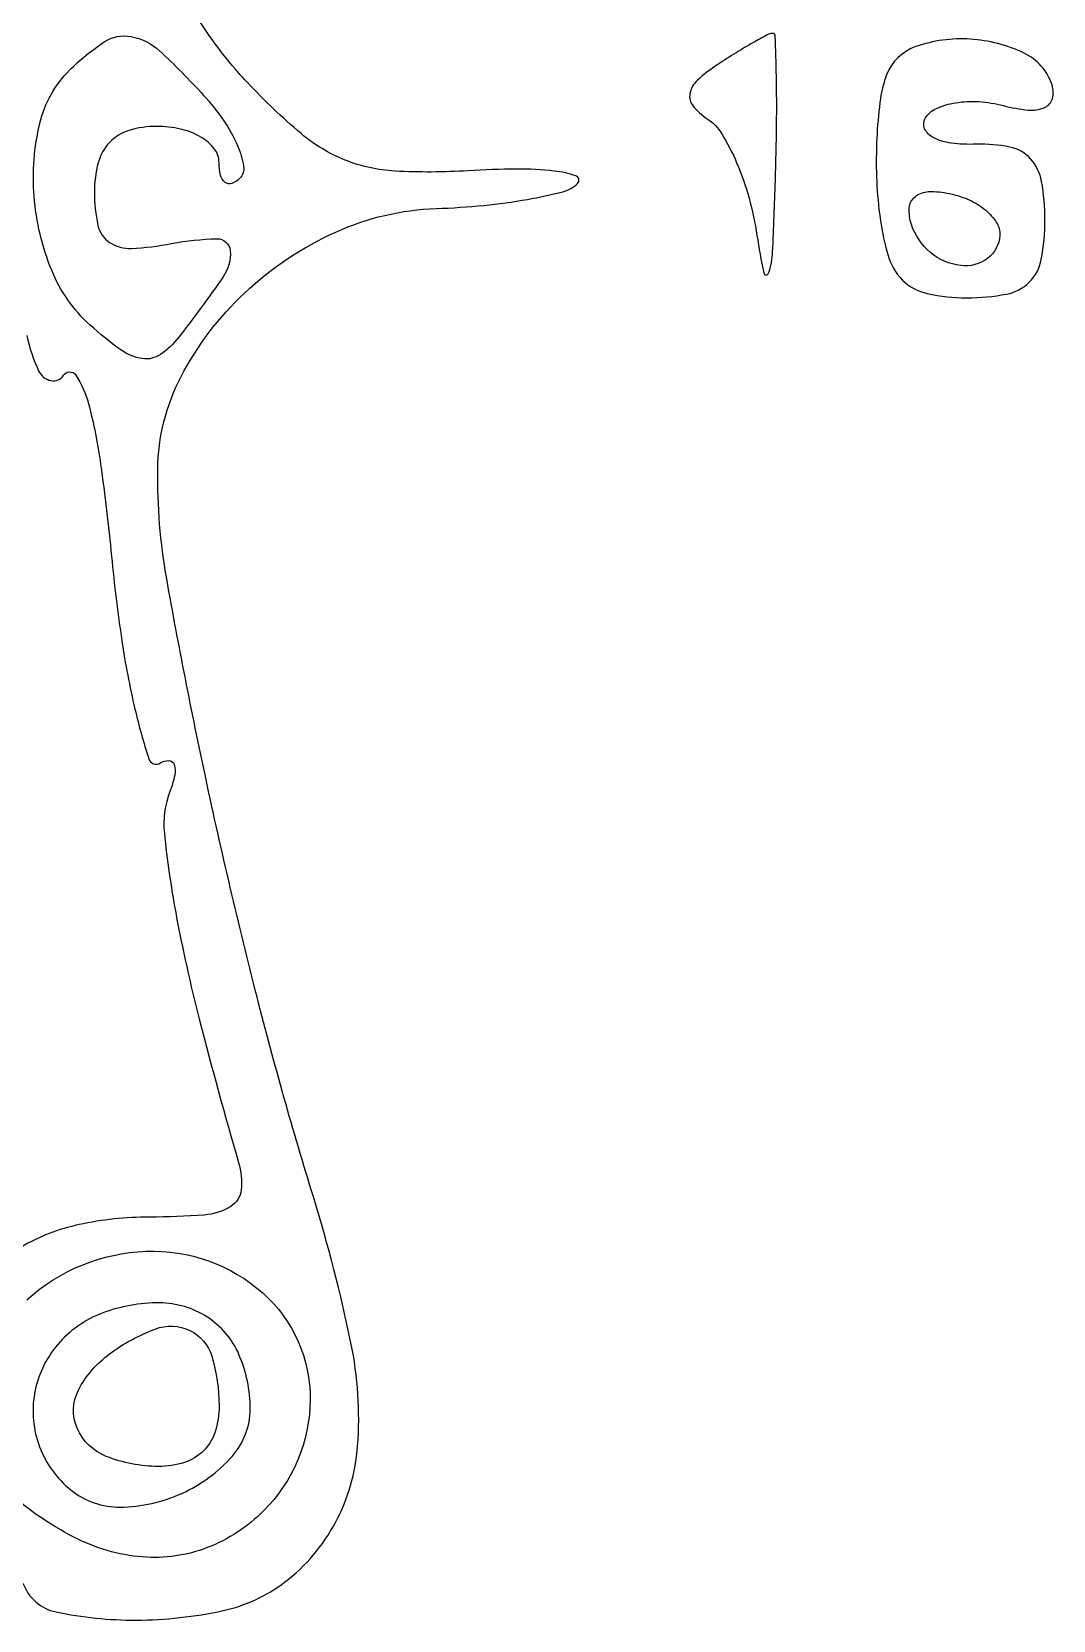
# Model space of a CAD drawing. Extents: x 21 to 741, y 101 to 447.
# Drawn here: x 708 to 740.8, y 308.1 to 359 of the extents above; entities that cross this region are included whole.
import ezdxf

# ---------------------------------------------------------------- set-up
doc = ezdxf.new("R2010")
doc.units = 0

msp = doc.modelspace()

# ---------------------------------------------------------------- linework, layer by layer
for points in [[(707.708333, 309.25, 0.258527), (708.771897, 308.329574, 0.052961), (711.335257, 308.068294, 0.052432), (714.129093, 308.374073, 0.109718), (716.104484, 309.285642, 0.107902), (717.73654, 311.204062, 0.104239), (718.446408, 313.652241, 0.069776), (718.231062, 316.969025, 0.023857), (717.027063, 321.647805, -0.012433), (715.218583, 328.064641, -0.009784), (713.570053, 335.096586, -0.008725), (712.320832, 341.479851, -0.047066), (712.03242, 345, -0.117226), (712.772654, 347.951889, -0.085039), (714.827493, 350.661883, -0.082188), (717.745582, 352.60879, -0.097526), (720.96661, 353.362687, 0.015426), (722.497043, 353.464348, 0.019766), (723.895662, 353.656747, 0.017999), (725.031598, 353.901508, 0.135294), (725.505232, 354.170919, 0.554163), (725.450441, 354.407698, 0.054202), (724.750079, 354.566542, 0.03052), (723.553277, 354.630886, 0.014072), (721.993731, 354.575578, -0.02928), (719.646235, 354.56373, -0.081809), (718.043536, 354.916663, -0.081135), (716.63116, 355.766979, -0.028475), (714.910772, 357.404658, -0.035292), (713.707304, 358.885194, -0.038929), (712.767327, 360.474287, -0.042063)], [(707.834486, 349.285227, 0.058881), (708.208902, 348.154889, 0.234189), (708.602775, 347.840774, 0.31767), (709.008113, 348.013126, -0.5503), (709.405046, 348.017523, -0.07931), (709.808787, 347.107175, -0.030607), (710.199961, 345.156969, -0.009635), (710.548787, 342.201664, 0.01189), (710.88103, 339.491877, 0.021582), (711.30023, 337.299596, 0.019765), (711.74325, 335.708865, 0.48714), (712.11582, 335.571581, -0.145285), (712.39258, 335.646696, -0.316066), (712.56097, 335.522422, -0.135921), (712.578998, 335.179756, -0.037213), (712.421778, 334.656752, 0.117594), (712.243673, 333.318341, 0.02033), (712.60916, 330.770382, 0.017444), (713.373319, 327.320918, 0.00739), (714.626908, 322.75, -0.094782), (714.70905, 321.873593, -0.235742), (714.376957, 321.342218, -0.118803), (713.525735, 321.06702, -0.019051), (711.767388, 321, 0.053143), (709.505433, 320.758906, 0.078787), (707.650106, 320.040105, 0.101238)], [(707.828741, 318.345012, -0.176119), (711.65828, 319.90531, -0.193932), (715.411756, 318.556969, -0.216048), (716.925249, 315.142775, -0.196758), (715.428571, 311.571429, -0.104417), (713.621743, 310.394566, -0.113244), (711.546925, 310.094323, -0.099456), (709.337493, 310.729835, -0.064926), (707.153201, 312.25, 0.011724)]]:
    msp.add_lwpolyline(points, format="xyb")
for points in [[(713.505548, 356.993869, -0.032685), (714.152759, 356.177312, -0.049075), (714.593729, 355.383007, -0.061967), (714.787623, 354.721081, -0.241162), (714.660536, 354.327203, -0.112299), (714.409371, 354.169127, -0.253183), (714.194032, 354.203407, -0.173341), (714.046477, 354.431745, -0.057674), (714, 354.833333, 0.167478), (713.846616, 355.278413, 0.095027), (713.4125, 355.657292, 0.075828), (712.765012, 355.913439, 0.056395), (712, 356, 0.07284), (711.109637, 355.869599, 0.131465), (710.48623, 355.485428, 0.125985), (710.12144, 354.827779, 0.064034), (710, 353.883423, 0.053232), (710.113178, 352.823372, 0.195079), (710.485949, 352.276201, 0.161397), (711.18912, 352.083562, 0.034075), (712.469738, 352.238966, -0.042001), (713.932512, 352.393022, -0.39803), (714.358224, 352.006928, -0.172877), (714.130588, 351.17085, -0.012704), (712.700918, 349.224772, -0.080307), (712.115624, 348.67785, -0.185248), (711.53796, 348.545693, -0.122068), (710.850311, 348.823839, -0.027072), (709.856618, 349.629759, -0.11242), (708.629283, 351.380829, -0.076961), (708.064621, 353.751661, -0.079391), (708.249094, 356.104191, -0.138041), (709.2, 357.8, -0.050506), (710.314286, 358.709351, -0.194559), (711.173196, 358.88277, -0.140755), (712.087904, 358.424143, -0.022704)], [(730, 357.984687, 0.039117), (729.349475, 357.480752, 0.161426), (729.108245, 357.052926, 0.222531), (729.208155, 356.652648, 0.078222), (729.659767, 356.24675, -0.113101), (730.136258, 355.754901, -0.035258), (730.608221, 354.834472, -0.033213), (731.005899, 353.699132, -0.03116), (731.259935, 352.49675, 0.016215), (731.476531, 351.295152, 0.76261), (731.633338, 351.286207, 0.069858), (731.762158, 351.973642, 0.003555), (731.850168, 354.25, 0.00492), (731.889663, 356.070331, 0.008252), (731.882549, 357.600189, 0.002728), (731.848079, 358.895351, 0.422766), (731.75, 358.984687, 0.108989), (731.59093, 358.939239, 0.005933), (731.132812, 358.684621, 0.009003), (730.592816, 358.363018, 0.006436)], [(735.420956, 357.65461, 0.056875), (735.223476, 356.890091, 0.020598), (735.113664, 355.772733, 0.020116), (735.093079, 354.528665, 0.022586), (735.175426, 353.334473, 0.038644), (735.454774, 351.891774, 0.129501), (735.934326, 351.065905, 0.144875), (736.72304, 350.635642, 0.052962), (738, 350.5, 0.045527), (739.268514, 350.615743, 0.152009), (740, 351, 0.152009), (740.384257, 351.731486, 0.045527), (740.5, 353, 0.043336), (740.393044, 354.231709, 0.141795), (740.037378, 354.958789, 0.159297), (739.377853, 355.334832, 0.059045), (738.299721, 355.425941, -0.039245), (737.494949, 355.462022, -0.087577), (736.911195, 355.641295, -0.170265), (736.640602, 355.925522, -0.249255), (736.662579, 356.263059, -0.15061), (737.019693, 356.575166, -0.065094), (737.631418, 356.757226, -0.056081), (738.384469, 356.792811, -0.047774), (739.169963, 356.665805, 0.039661), (739.963258, 356.524318, 0.125477), (740.492519, 356.605624, 0.228522), (740.739335, 356.887383, 0.148058), (740.728777, 357.328686, 0.20441), (739.831115, 358.349766, 0.096558), (738.100423, 358.798783, 0.098785), (736.358731, 358.561145, 0.221482)], [(739.052821, 352.5, -0.222662), (738.657365, 351.760286, -0.193087), (737.800731, 351.532228, -0.144703), (736.825283, 351.95468, -0.139121), (736.218166, 352.845503, -0.095591), (736.147553, 353.380834, -0.209098), (736.33175, 353.741918, -0.165894), (736.766066, 353.904421, -0.058438), (737.437653, 353.845503, -0.055333), (738.071665, 353.63905, -0.067404), (738.600154, 353.307742, -0.080237), (738.947923, 352.908094, -0.153371)], [(710.25, 317.917059, 0.127274), (708.81481, 316.902388, 0.132751), (708.079962, 315.334343, 0.134941), (708.240635, 313.629639, 0.133351), (709.25, 312.23761, 0.175122), (710.83145, 311.693176, 0.103012), (712.805732, 312.135647, 0.104439), (714.418725, 313.32136, 0.184237), (715, 314.845331, 0.102372), (714.638408, 316.592885, 0.148244), (713.626708, 317.78815, 0.142792), (712.08942, 318.247517, 0.092493)], [(714, 314.940983, -0.076716), (713.872169, 314.112742, -0.12036), (713.5, 313.5, -0.12036), (712.887258, 313.127831, -0.076716), (712.059017, 313, -0.094758), (710.379466, 313.321187, -0.19879), (709.442255, 314.230641, -0.225182), (709.484672, 315.441673, -0.115874), (710.494547, 316.619671, -0.06793), (711.954112, 317.408941, -0.204448), (713.061498, 317.360994, -0.211678), (713.767454, 316.534647, -0.072575)]]:
    msp.add_lwpolyline(points, format="xyb", close=True)

doc.saveas('drawing.dxf')
